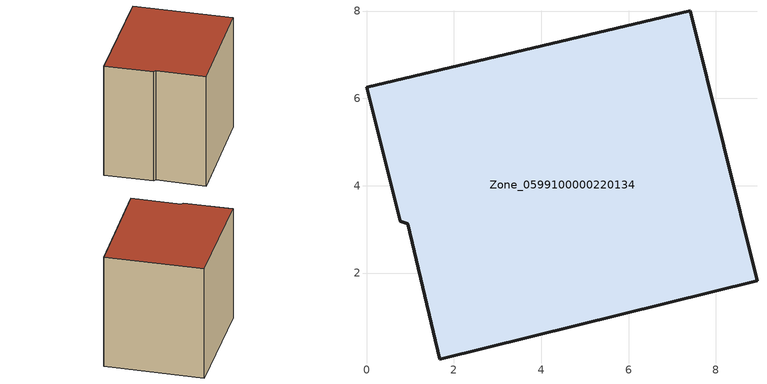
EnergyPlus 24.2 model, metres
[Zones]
Zone_0599100000220134
 floor ground (C_G): 0.94,3.12 0.78,3.19 0,6.26 7.41,8.01 8.94,1.83 1.68,0.02 z0
 wall outside (C_F): 8.94,1.83 7.41,8.01 0,6.26 0.78,3.19 0.94,3.12 1.68,0.02 8.94,1.83 z0:7.79
 roof outside (C_R): 1.68,0.02 8.94,1.83 7.41,8.01 0,6.26 0.78,3.19 0.94,3.12 z7.79
[BUILDING]
Pand.0599100000220134: North Axis=0; Terrain=City; Loads Convergence Tolerance Value=0.04; Temperature Convergence Tolerance Value=0.4; Solar Distribution=FullExterior; Maximum Number of Warmup Days=25; Minimum Number of Warmup Days=1
[Site:Location]
Rotterdam.The.Hague.AP_ZH_NLD Design_Conditions: Latitude=51.96; Longitude=4.45; Time Zone=1; Elevation=-4.5
[SITE:GROUNDTEMPERATURE:BUILDINGSURFACE]
18, 18, 18, 18, 18, 18, 18, 18, 18, 18, 18, 18
[MATERIAL] Thermal Absorptance=0.9; Solar Absorptance=0.7; Visible Absorptance=0.7
Name | Roughness | Thickness | Conductivity | Density | Specific Heat
G.TI.1965-1974 | MediumSmooth | 0.15 | 0.882353 | 540 | 1210
F.TI.1965-1974 | Rough | 0.3 | 0.697674 | 1920 | 840
R.TI.1965-1974 | MediumRough | 0.2 | 0.232558 | 1500 | 1000
[CONSTRUCTION]
C_G: G.TI.1965-1974
C_F: F.TI.1965-1974
C_R: R.TI.1965-1974
[ZONE]
Zone_0599100000220134: Type=1; Multiplier=1; Ceiling Height=Autocalculate; Volume=Autocalculate; Floor Area=autocalculate; Part of Total Floor Area=Yes
[ZONEINFILTRATION:DESIGNFLOWRATE]
Infil_Zone_0599100000220134: Zone or ZoneList or Space or SpaceList=Zone_0599100000220134; Schedule=AlwaysOn; Design Flow Rate Calculation Method=Flow/Area; Flow Rate per Floor Area=0.003; Constant Term Coefficient=1; Temperature Term Coefficient=0; Velocity Term Coefficient=0; Velocity Squared Term Coefficient=0
[HVACTEMPLATE:ZONE:IDEALLOADSAIRSYSTEM]
Zone_0599100000220134: Maximum Heating Supply Air Temperature=50; Minimum Cooling Supply Air Temperature=13; Maximum Heating Supply Air Humidity Ratio=0.0156; Minimum Cooling Supply Air Humidity Ratio=0.0077; Heating Limit=NoLimit; Cooling Limit=NoLimit; Dehumidification Control Type=ConstantSensibleHeatRatio; Cooling Sensible Heat Ratio=0.7; Dehumidification Setpoint=60; Humidification Control Type=None; Humidification Setpoint=30; Outdoor Air Method=None; Outdoor Air Flow Rate per Person=0.00944; Outdoor Air Flow Rate per Zone Floor Area=0; Outdoor Air Flow Rate per Zone=0; Demand Controlled Ventilation Type=None; Outdoor Air Economizer Type=NoEconomizer; Heat Recovery Type=None; Sensible Heat Recovery Effectiveness=0.7; Latent Heat Recovery Effectiveness=0.65
[ZONECONTROL:THERMOSTAT]
ThermostatControl_Zone_0599100000220134: Zone or ZoneList=Zone_0599100000220134; Control Type Schedule=DualSetpointControlType; Control 1=Thermostat_Zone_0599100000220134; Temperature Difference Between Cutout And Setpoint=0
[THERMOSTATSETPOINT:DUALSETPOINT]
Thermostat_Zone_0599100000220134: Heating Setpoint Temperature Schedule=HeatingSetpoint_Zone_0599100000220134; Cooling Setpoint Temperature Schedule=CoolingSetpoint_Zone_0599100000220134
[SCHEDULE:COMPACT]
HeatingSetpoint_Zone_0599100000220134: Through: 12/31, For: AllDays, Until: 24:00, 21
CoolingSetpoint_Zone_0599100000220134: Through: 12/31, For: AllDays, Until: 24:00, 24
DualSetpointControlType: Through: 12/31, For: AllDays, Until: 24:00, 4
AlwaysOn: Through: 12/31, For: AllDays, Until: 24:00, 1
